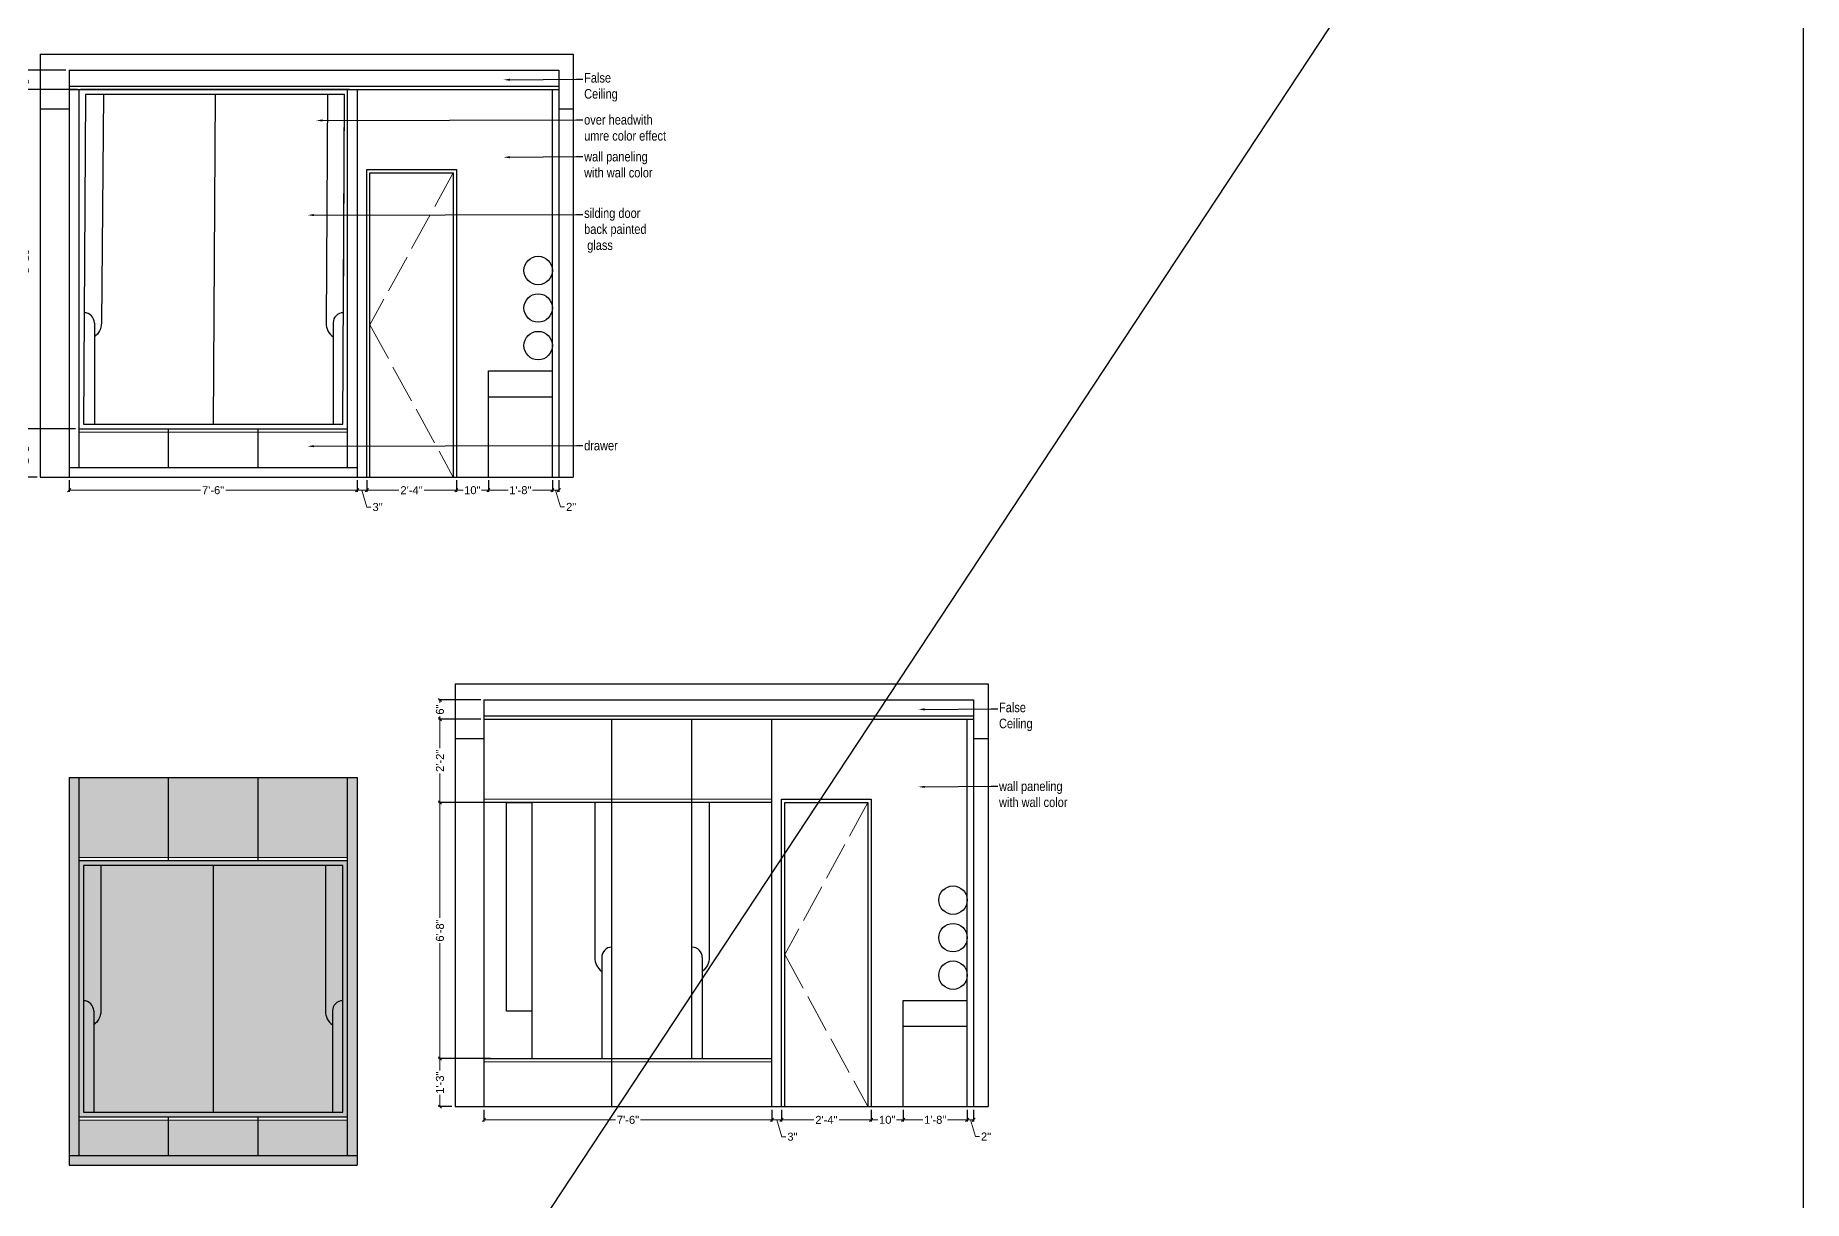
# Model space of a CAD drawing. Header units: millimetres. Extents: x 56222 to 3066687, y -650199 to -121287.
# Drawn here: x 129181 to 129733, y -182913 to -182549 of the extents above; entities that cross this region are included whole.
import ezdxf
from ezdxf import colors
from ezdxf.entities.mleader import LeaderData, LeaderLine
from ezdxf.math import Vec2, Vec3

# ---------------------------------------------------------------- set-up
doc = ezdxf.new("R2010")
doc.units = ezdxf.units.MM
doc.header["$MEASUREMENT"] = 0
doc.header["$PDMODE"] = 35
doc.linetypes.add('ACAD_ISO02W100', pattern=[15, 12, -3])
doc.layers.get('Defpoints').update_dxf_attribs({"color": 220})
doc.layers.add('AR HATCH-7', color=7, linetype='Continuous')
for name, color, linetype, lineweight in [('dim05', 1, 'Continuous', 13), ('FURNITURE', 32, 'Continuous', 9), ('SECTION ( SLAB PLine )', 104, 'Continuous', 30), ('Text', 7, 'Continuous', 15), ('TILE', 14, 'Continuous', 9), ('wall', 7, 'Continuous', 30), ('XX~SLAB ( BEAM )~ ( DIM )', 7, 'Continuous', 9)]:
    doc.layers.add(name, color=color, linetype=linetype, lineweight=lineweight)
doc.styles.add('Arial', font='arial.ttf')
doc.styles.get("Standard").update_dxf_attribs({"font": 'arial.ttf', "height": 6})
doc.styles.add('style4', font='ARIALN.TTF')
doc.dimstyles.new('ISO-25', dxfattribs={"dimtxt": 2.5, "dimasz": 1, "dimexe": 0.5, "dimexo": 1, "dimtad": 0, "dimdec": 1, "dimlunit": 4, "dimtxsty": 'Standard', "dimblk": 'OBLIQUE', "dimcen": 2.5, "dimclrd": 1, "dimclre": 1, "dimclrt": 5, "dimadec": 0, "dimazin": 0, "dimtfac": 1, "dimtdec": 1, "dimtmove": 0, "dimatfit": 3, "dimfxl": 1, "dimlwd": -1, "dimarcsym": 0})

# ---------------------------------------------------------------- blocks, each defined once
blk = doc.blocks.new('_Oblique')
at = {"layer": 'wall', "color": 0, "lineweight": -2}
blk.add_line((-0.5, -0.5), (0.5, 0.5), dxfattribs=at)
blk = doc.blocks.new('*D238')
at = {"layer": 'Defpoints', "color": 0, "lineweight": 30, "transparency": 16777216}
for p in [(129191.34, -182560.18), (129177.59, -182566.18), (129191.34, -182566.18)]:
    blk.add_point(p, dxfattribs=at)
at = {"layer": 'dim05', "color": 1, "linetype": 'Continuous', "lineweight": -2, "transparency": 16777216}
for p, q in [((129190.34, -182560.18), (129177.09, -182560.18)), ((129190.34, -182566.18), (129177.09, -182566.18))]:
    blk.add_line(p, q, dxfattribs=at)
at = {"layer": 'dim05', "color": 1, "linetype": 'Continuous', "transparency": 16777216}
for p, q in [((129177.59, -182560.18), (129177.59, -182561.11)), ((129177.59, -182566.18), (129177.59, -182565.25))]:
    blk.add_line(p, q, dxfattribs=at)
at = {"layer": 'dim05', "color": 1, "transparency": 16777216}
for p, rotation in [((129177.59, -182560.18), 90), ((129177.59, -182566.18), 270)]:
    blk.add_blockref('_Oblique', p, dxfattribs=dict(at, rotation=rotation))
at = {"layer": 'dim05', "color": 5, "lineweight": 25, "transparency": 16777216, "insert": (129177.59, -182563.18), "char_height": 2.5, "attachment_point": 5, "rotation": 90, "style": 'Arial'}
blk.add_mtext('6"', dxfattribs=at)
blk = doc.blocks.new('*D239')
at = {"layer": 'Defpoints', "color": 0, "lineweight": 30, "transparency": 16777216}
for p in [(129177.59, -182566.18), (129191.34, -182566.18), (129194.94, -182566.18)]:
    blk.add_point(p, dxfattribs=at)
at = {"layer": 'dim05', "color": 1, "linetype": 'Continuous', "transparency": 16777216}
for p, q in [((129174.87, -182565.37), (129174.87, -182564.12)), ((129177.59, -182566.18), (129174.87, -182565.37)), ((129177.59, -182566.18), (129177.59, -182565.18)), ((129177.59, -182566.18), (129177.59, -182567.18))]:
    blk.add_line(p, q, dxfattribs=at)
at = {"layer": 'dim05', "color": 1, "linetype": 'Continuous', "lineweight": -2, "transparency": 16777216}
for p in [(129190.34, -182566.18), (129193.94, -182566.18)]:
    blk.add_line(p, (129177.09, -182566.18), dxfattribs=at)
at = {"layer": 'dim05', "color": 1, "transparency": 16777216}
for rotation in [90, 270]:
    blk.add_blockref('_Oblique', (129177.59, -182566.18), dxfattribs=dict(at, rotation=rotation))
at = {"layer": 'dim05', "color": 5, "lineweight": 25, "transparency": 16777216, "insert": (129174.87, -182562.05), "char_height": 2.5, "attachment_point": 5, "rotation": 90, "style": 'Arial'}
blk.add_mtext('0"', dxfattribs=at)
blk = doc.blocks.new('*D240')
at = {"layer": 'Defpoints', "color": 0, "lineweight": 30, "transparency": 16777216}
for p in [(129194.94, -182566.18), (129177.59, -182672.18), (129194.34, -182672.18)]:
    blk.add_point(p, dxfattribs=at)
at = {"layer": 'dim05', "color": 1, "linetype": 'Continuous', "lineweight": -2, "transparency": 16777216}
for p, q in [((129193.94, -182566.18), (129177.09, -182566.18)), ((129193.34, -182672.18), (129177.09, -182672.18))]:
    blk.add_line(p, q, dxfattribs=at)
at = {"layer": 'dim05', "color": 1, "linetype": 'Continuous', "transparency": 16777216}
for p, q in [((129177.59, -182566.18), (129177.59, -182614.26)), ((129177.59, -182672.18), (129177.59, -182624.1))]:
    blk.add_line(p, q, dxfattribs=at)
at = {"layer": 'dim05', "color": 1, "transparency": 16777216}
for p, rotation in [((129177.59, -182566.18), 90), ((129177.59, -182672.18), 270)]:
    blk.add_blockref('_Oblique', p, dxfattribs=dict(at, rotation=rotation))
at = {"layer": 'dim05', "color": 5, "lineweight": 25, "transparency": 16777216, "insert": (129177.59, -182619.18), "char_height": 2.5, "attachment_point": 5, "rotation": 90, "style": 'Arial'}
blk.add_mtext('8\'-10"', dxfattribs=at)
blk = doc.blocks.new('*D241')
at = {"layer": 'Defpoints', "color": 0, "lineweight": 30, "transparency": 16777216}
for p in [(129194.34, -182672.18), (129177.59, -182687.18), (129182.34, -182687.18)]:
    blk.add_point(p, dxfattribs=at)
at = {"layer": 'dim05', "color": 1, "linetype": 'Continuous', "lineweight": -2, "transparency": 16777216}
for p, q in [((129193.34, -182672.18), (129177.09, -182672.18)), ((129181.34, -182687.18), (129177.09, -182687.18))]:
    blk.add_line(p, q, dxfattribs=at)
at = {"layer": 'dim05', "color": 1, "linetype": 'Continuous', "transparency": 16777216}
for p, q in [((129177.59, -182672.18), (129177.59, -182675.85)), ((129177.59, -182687.18), (129177.59, -182683.51))]:
    blk.add_line(p, q, dxfattribs=at)
at = {"layer": 'dim05', "color": 1, "transparency": 16777216}
for p, rotation in [((129177.59, -182672.18), 90), ((129177.59, -182687.18), 270)]:
    blk.add_blockref('_Oblique', p, dxfattribs=dict(at, rotation=rotation))
at = {"layer": 'dim05', "color": 5, "lineweight": 25, "transparency": 16777216, "insert": (129177.59, -182679.68), "char_height": 2.5, "attachment_point": 5, "rotation": 90, "style": 'Arial'}
blk.add_mtext('1\'-3"', dxfattribs=at)
blk = doc.blocks.new('*D242')
at = {"layer": 'Defpoints', "color": 0, "lineweight": 30, "transparency": 16777216}
for p in [(129191.34, -182687.18), (129281.34, -182687.18), (129281.34, -182691.31)]:
    blk.add_point(p, dxfattribs=at)
at = {"layer": 'dim05', "color": 1, "linetype": 'Continuous', "lineweight": -2, "transparency": 16777216}
for p, q in [((129191.34, -182688.18), (129191.34, -182691.81)), ((129281.34, -182688.18), (129281.34, -182691.81))]:
    blk.add_line(p, q, dxfattribs=at)
at = {"layer": 'dim05', "color": 1, "linetype": 'Continuous', "transparency": 16777216}
for p, q in [((129191.34, -182691.31), (129232.4, -182691.31)), ((129281.34, -182691.31), (129240.27, -182691.31))]:
    blk.add_line(p, q, dxfattribs=at)
at = {"layer": 'dim05', "color": 1, "transparency": 16777216, "rotation": 180}
blk.add_blockref('_Oblique', (129191.34, -182691.31), dxfattribs=at)
at = {"layer": 'dim05', "color": 1, "transparency": 16777216}
blk.add_blockref('_Oblique', (129281.34, -182691.31), dxfattribs=at)
at = {"layer": 'dim05', "color": 5, "lineweight": 25, "transparency": 16777216, "insert": (129236.34, -182691.31), "char_height": 2.5, "attachment_point": 5, "style": 'Arial'}
blk.add_mtext('7\'-6"', dxfattribs=at)
blk = doc.blocks.new('*D243')
at = {"layer": 'Defpoints', "color": 0, "lineweight": 30, "transparency": 16777216}
for p in [(129281.34, -182687.18), (129284.34, -182687.18), (129284.34, -182691.31)]:
    blk.add_point(p, dxfattribs=at)
at = {"layer": 'dim05', "color": 1, "linetype": 'Continuous', "lineweight": -2, "transparency": 16777216}
for p, q in [((129281.34, -182688.18), (129281.34, -182691.81)), ((129284.34, -182688.18), (129284.34, -182691.81))]:
    blk.add_line(p, q, dxfattribs=at)
at = {"layer": 'dim05', "color": 1, "linetype": 'Continuous', "transparency": 16777216}
for p, q in [((129281.34, -182691.31), (129284.34, -182691.31)), ((129282.84, -182691.31), (129284.42, -182696.58)), ((129284.42, -182696.58), (129285.67, -182696.58))]:
    blk.add_line(p, q, dxfattribs=at)
at = {"layer": 'dim05', "color": 1, "transparency": 16777216, "rotation": 180}
blk.add_blockref('_Oblique', (129281.34, -182691.31), dxfattribs=at)
at = {"layer": 'dim05', "color": 1, "transparency": 16777216}
blk.add_blockref('_Oblique', (129284.34, -182691.31), dxfattribs=at)
at = {"layer": 'dim05', "color": 5, "lineweight": 25, "transparency": 16777216, "insert": (129287.73, -182696.58), "char_height": 2.5, "attachment_point": 5, "style": 'Arial'}
blk.add_mtext('3"', dxfattribs=at)
blk = doc.blocks.new('*D244')
at = {"layer": 'Defpoints', "color": 0, "lineweight": 30, "transparency": 16777216}
for p in [(129284.34, -182687.18), (129312.34, -182687.18), (129312.34, -182691.31)]:
    blk.add_point(p, dxfattribs=at)
at = {"layer": 'dim05', "color": 1, "linetype": 'Continuous', "lineweight": -2, "transparency": 16777216}
for p, q in [((129284.34, -182688.18), (129284.34, -182691.81)), ((129312.34, -182688.18), (129312.34, -182691.81))]:
    blk.add_line(p, q, dxfattribs=at)
at = {"layer": 'dim05', "color": 1, "linetype": 'Continuous', "transparency": 16777216}
for p, q in [((129284.34, -182691.31), (129294.37, -182691.31)), ((129312.34, -182691.31), (129302.31, -182691.31))]:
    blk.add_line(p, q, dxfattribs=at)
at = {"layer": 'dim05', "color": 1, "transparency": 16777216, "rotation": 180}
blk.add_blockref('_Oblique', (129284.34, -182691.31), dxfattribs=at)
at = {"layer": 'dim05', "color": 1, "transparency": 16777216}
blk.add_blockref('_Oblique', (129312.34, -182691.31), dxfattribs=at)
at = {"layer": 'dim05', "color": 5, "lineweight": 25, "transparency": 16777216, "insert": (129298.34, -182691.31), "char_height": 2.5, "attachment_point": 5, "style": 'Arial'}
blk.add_mtext('2\'-4"', dxfattribs=at)
blk = doc.blocks.new('*D245')
at = {"layer": 'Defpoints', "color": 0, "lineweight": 30, "transparency": 16777216}
for p in [(129312.34, -182687.18), (129322.34, -182687.18), (129322.34, -182691.31)]:
    blk.add_point(p, dxfattribs=at)
at = {"layer": 'dim05', "color": 1, "linetype": 'Continuous', "lineweight": -2, "transparency": 16777216}
for p, q in [((129312.34, -182688.18), (129312.34, -182691.81)), ((129322.34, -182688.18), (129322.34, -182691.81))]:
    blk.add_line(p, q, dxfattribs=at)
at = {"layer": 'dim05', "color": 1, "linetype": 'Continuous', "transparency": 16777216}
for p, q in [((129312.34, -182691.31), (129314.42, -182691.31)), ((129322.34, -182691.31), (129320.25, -182691.31))]:
    blk.add_line(p, q, dxfattribs=at)
at = {"layer": 'dim05', "color": 1, "transparency": 16777216, "rotation": 180}
blk.add_blockref('_Oblique', (129312.34, -182691.31), dxfattribs=at)
at = {"layer": 'dim05', "color": 1, "transparency": 16777216}
blk.add_blockref('_Oblique', (129322.34, -182691.31), dxfattribs=at)
at = {"layer": 'dim05', "color": 5, "lineweight": 25, "transparency": 16777216, "insert": (129317.34, -182691.31), "char_height": 2.5, "attachment_point": 5, "style": 'Arial'}
blk.add_mtext('10"', dxfattribs=at)
blk = doc.blocks.new('*D246')
at = {"layer": 'Defpoints', "color": 0, "lineweight": 30, "transparency": 16777216}
for p in [(129322.34, -182687.18), (129342.34, -182687.18), (129342.34, -182691.31)]:
    blk.add_point(p, dxfattribs=at)
at = {"layer": 'dim05', "color": 1, "linetype": 'Continuous', "lineweight": -2, "transparency": 16777216}
for p, q in [((129322.34, -182688.18), (129322.34, -182691.81)), ((129342.34, -182688.18), (129342.34, -182691.81))]:
    blk.add_line(p, q, dxfattribs=at)
at = {"layer": 'dim05', "color": 1, "linetype": 'Continuous', "transparency": 16777216}
for p, q in [((129322.34, -182691.31), (129328.51, -182691.31)), ((129342.34, -182691.31), (129336.17, -182691.31))]:
    blk.add_line(p, q, dxfattribs=at)
at = {"layer": 'dim05', "color": 1, "transparency": 16777216, "rotation": 180}
blk.add_blockref('_Oblique', (129322.34, -182691.31), dxfattribs=at)
at = {"layer": 'dim05', "color": 1, "transparency": 16777216}
blk.add_blockref('_Oblique', (129342.34, -182691.31), dxfattribs=at)
at = {"layer": 'dim05', "color": 5, "lineweight": 25, "transparency": 16777216, "insert": (129332.34, -182691.31), "char_height": 2.5, "attachment_point": 5, "style": 'Arial'}
blk.add_mtext('1\'-8"', dxfattribs=at)
blk = doc.blocks.new('*D247')
at = {"layer": 'Defpoints', "color": 0, "lineweight": 30, "transparency": 16777216}
for p in [(129342.34, -182687.18), (129344.34, -182687.18), (129344.34, -182691.31)]:
    blk.add_point(p, dxfattribs=at)
at = {"layer": 'dim05', "color": 1, "linetype": 'Continuous', "lineweight": -2, "transparency": 16777216}
for p, q in [((129342.34, -182688.18), (129342.34, -182691.81)), ((129344.34, -182688.18), (129344.34, -182691.81))]:
    blk.add_line(p, q, dxfattribs=at)
at = {"layer": 'dim05', "color": 1, "linetype": 'Continuous', "transparency": 16777216}
for p, q in [((129342.34, -182691.31), (129344.34, -182691.31)), ((129343.34, -182691.31), (129344.9, -182696.51)), ((129344.9, -182696.51), (129346.15, -182696.51))]:
    blk.add_line(p, q, dxfattribs=at)
at = {"layer": 'dim05', "color": 1, "transparency": 16777216, "rotation": 180}
blk.add_blockref('_Oblique', (129342.34, -182691.31), dxfattribs=at)
at = {"layer": 'dim05', "color": 1, "transparency": 16777216}
blk.add_blockref('_Oblique', (129344.34, -182691.31), dxfattribs=at)
at = {"layer": 'dim05', "color": 5, "lineweight": 25, "transparency": 16777216, "insert": (129348.23, -182696.51), "char_height": 2.5, "attachment_point": 5, "style": 'Arial'}
blk.add_mtext('2"', dxfattribs=at)
blk = doc.blocks.new('*D266')
at = {"layer": 'Defpoints', "color": 0, "lineweight": 30, "transparency": 16777216}
for p in [(129320.97, -182756.8), (129307.22, -182762.8), (129320.97, -182762.8)]:
    blk.add_point(p, dxfattribs=at)
at = {"layer": 'dim05', "color": 1, "linetype": 'Continuous', "lineweight": -2, "transparency": 16777216}
for p, q in [((129319.97, -182756.8), (129306.72, -182756.8)), ((129319.97, -182762.8), (129306.72, -182762.8))]:
    blk.add_line(p, q, dxfattribs=at)
at = {"layer": 'dim05', "color": 1, "linetype": 'Continuous', "transparency": 16777216}
for p, q in [((129307.22, -182756.8), (129307.22, -182757.73)), ((129307.22, -182762.8), (129307.22, -182761.87))]:
    blk.add_line(p, q, dxfattribs=at)
at = {"layer": 'dim05', "color": 1, "transparency": 16777216}
for p, rotation in [((129307.22, -182756.8), 90), ((129307.22, -182762.8), 270)]:
    blk.add_blockref('_Oblique', p, dxfattribs=dict(at, rotation=rotation))
at = {"layer": 'dim05', "color": 5, "lineweight": 25, "transparency": 16777216, "insert": (129307.22, -182759.8), "char_height": 2.5, "attachment_point": 5, "rotation": 90, "style": 'Arial'}
blk.add_mtext('6"', dxfattribs=at)
blk = doc.blocks.new('*D267')
at = {"layer": 'Defpoints', "color": 0, "lineweight": 30, "transparency": 16777216}
for p in [(129320.97, -182762.8), (129307.22, -182788.8), (129323.97, -182788.8)]:
    blk.add_point(p, dxfattribs=at)
at = {"layer": 'dim05', "color": 1, "linetype": 'Continuous', "lineweight": -2, "transparency": 16777216}
for p, q in [((129319.97, -182762.8), (129306.72, -182762.8)), ((129322.97, -182788.8), (129306.72, -182788.8))]:
    blk.add_line(p, q, dxfattribs=at)
at = {"layer": 'dim05', "color": 1, "linetype": 'Continuous', "transparency": 16777216}
for p, q in [((129307.22, -182762.8), (129307.22, -182771.83)), ((129307.22, -182788.8), (129307.22, -182779.77))]:
    blk.add_line(p, q, dxfattribs=at)
at = {"layer": 'dim05', "color": 1, "transparency": 16777216}
for p, rotation in [((129307.22, -182762.8), 90), ((129307.22, -182788.8), 270)]:
    blk.add_blockref('_Oblique', p, dxfattribs=dict(at, rotation=rotation))
at = {"layer": 'dim05', "color": 5, "lineweight": 25, "transparency": 16777216, "insert": (129307.22, -182775.8), "char_height": 2.5, "attachment_point": 5, "rotation": 90, "style": 'Arial'}
blk.add_mtext('2\'-2"', dxfattribs=at)
blk = doc.blocks.new('*D268')
at = {"layer": 'Defpoints', "color": 0, "lineweight": 30, "transparency": 16777216}
for p in [(129323.97, -182788.8), (129307.22, -182868.8), (129323.97, -182868.8)]:
    blk.add_point(p, dxfattribs=at)
at = {"layer": 'dim05', "color": 1, "linetype": 'Continuous', "lineweight": -2, "transparency": 16777216}
for p, q in [((129322.97, -182788.8), (129306.72, -182788.8)), ((129322.97, -182868.8), (129306.72, -182868.8))]:
    blk.add_line(p, q, dxfattribs=at)
at = {"layer": 'dim05', "color": 1, "linetype": 'Continuous', "transparency": 16777216}
for p, q in [((129307.22, -182788.8), (129307.22, -182824.85)), ((129307.22, -182868.8), (129307.22, -182832.76))]:
    blk.add_line(p, q, dxfattribs=at)
at = {"layer": 'dim05', "color": 1, "transparency": 16777216}
for p, rotation in [((129307.22, -182788.8), 90), ((129307.22, -182868.8), 270)]:
    blk.add_blockref('_Oblique', p, dxfattribs=dict(at, rotation=rotation))
at = {"layer": 'dim05', "color": 5, "lineweight": 25, "transparency": 16777216, "insert": (129307.22, -182828.8), "char_height": 2.5, "attachment_point": 5, "rotation": 90, "style": 'Arial'}
blk.add_mtext('6\'-8"', dxfattribs=at)
blk = doc.blocks.new('*D269')
at = {"layer": 'Defpoints', "color": 0, "lineweight": 30, "transparency": 16777216}
for p in [(129323.97, -182868.8), (129307.22, -182883.8), (129311.97, -182883.8)]:
    blk.add_point(p, dxfattribs=at)
at = {"layer": 'dim05', "color": 1, "linetype": 'Continuous', "lineweight": -2, "transparency": 16777216}
for p, q in [((129322.97, -182868.8), (129306.72, -182868.8)), ((129310.97, -182883.8), (129306.72, -182883.8))]:
    blk.add_line(p, q, dxfattribs=at)
at = {"layer": 'dim05', "color": 1, "linetype": 'Continuous', "transparency": 16777216}
for p, q in [((129307.22, -182868.8), (129307.22, -182872.47)), ((129307.22, -182883.8), (129307.22, -182880.13))]:
    blk.add_line(p, q, dxfattribs=at)
at = {"layer": 'dim05', "color": 1, "transparency": 16777216}
for p, rotation in [((129307.22, -182868.8), 90), ((129307.22, -182883.8), 270)]:
    blk.add_blockref('_Oblique', p, dxfattribs=dict(at, rotation=rotation))
at = {"layer": 'dim05', "color": 5, "lineweight": 25, "transparency": 16777216, "insert": (129307.22, -182876.3), "char_height": 2.5, "attachment_point": 5, "rotation": 90, "style": 'Arial'}
blk.add_mtext('1\'-3"', dxfattribs=at)
blk = doc.blocks.new('*D270')
at = {"layer": 'Defpoints', "color": 0, "lineweight": 30, "transparency": 16777216}
for p in [(129320.97, -182883.8), (129410.97, -182883.8), (129410.97, -182887.93)]:
    blk.add_point(p, dxfattribs=at)
at = {"layer": 'dim05', "color": 1, "linetype": 'Continuous', "lineweight": -2, "transparency": 16777216}
for p, q in [((129320.97, -182884.8), (129320.97, -182888.43)), ((129410.97, -182884.8), (129410.97, -182888.43))]:
    blk.add_line(p, q, dxfattribs=at)
at = {"layer": 'dim05', "color": 1, "linetype": 'Continuous', "transparency": 16777216}
for p, q in [((129320.97, -182887.93), (129362.03, -182887.93)), ((129410.97, -182887.93), (129369.9, -182887.93))]:
    blk.add_line(p, q, dxfattribs=at)
at = {"layer": 'dim05', "color": 1, "transparency": 16777216, "rotation": 180}
blk.add_blockref('_Oblique', (129320.97, -182887.93), dxfattribs=at)
at = {"layer": 'dim05', "color": 1, "transparency": 16777216}
blk.add_blockref('_Oblique', (129410.97, -182887.93), dxfattribs=at)
at = {"layer": 'dim05', "color": 5, "lineweight": 25, "transparency": 16777216, "insert": (129365.97, -182887.93), "char_height": 2.5, "attachment_point": 5, "style": 'Arial'}
blk.add_mtext('7\'-6"', dxfattribs=at)
blk = doc.blocks.new('*D271')
at = {"layer": 'Defpoints', "color": 0, "lineweight": 30, "transparency": 16777216}
for p in [(129410.97, -182883.8), (129413.97, -182883.8), (129413.97, -182887.93)]:
    blk.add_point(p, dxfattribs=at)
at = {"layer": 'dim05', "color": 1, "linetype": 'Continuous', "lineweight": -2, "transparency": 16777216}
for p, q in [((129410.97, -182884.8), (129410.97, -182888.43)), ((129413.97, -182884.8), (129413.97, -182888.43))]:
    blk.add_line(p, q, dxfattribs=at)
at = {"layer": 'dim05', "color": 1, "linetype": 'Continuous', "transparency": 16777216}
for p, q in [((129410.97, -182887.93), (129413.97, -182887.93)), ((129412.47, -182887.93), (129414.05, -182893.2)), ((129414.05, -182893.2), (129415.3, -182893.2))]:
    blk.add_line(p, q, dxfattribs=at)
at = {"layer": 'dim05', "color": 1, "transparency": 16777216, "rotation": 180}
blk.add_blockref('_Oblique', (129410.97, -182887.93), dxfattribs=at)
at = {"layer": 'dim05', "color": 1, "transparency": 16777216}
blk.add_blockref('_Oblique', (129413.97, -182887.93), dxfattribs=at)
at = {"layer": 'dim05', "color": 5, "lineweight": 25, "transparency": 16777216, "insert": (129417.36, -182893.2), "char_height": 2.5, "attachment_point": 5, "style": 'Arial'}
blk.add_mtext('3"', dxfattribs=at)
blk = doc.blocks.new('*D272')
at = {"layer": 'Defpoints', "color": 0, "lineweight": 30, "transparency": 16777216}
for p in [(129413.97, -182883.8), (129441.97, -182883.8), (129441.97, -182887.93)]:
    blk.add_point(p, dxfattribs=at)
at = {"layer": 'dim05', "color": 1, "linetype": 'Continuous', "lineweight": -2, "transparency": 16777216}
for p, q in [((129413.97, -182884.8), (129413.97, -182888.43)), ((129441.97, -182884.8), (129441.97, -182888.43))]:
    blk.add_line(p, q, dxfattribs=at)
at = {"layer": 'dim05', "color": 1, "linetype": 'Continuous', "transparency": 16777216}
for p, q in [((129413.97, -182887.93), (129424, -182887.93)), ((129441.97, -182887.93), (129431.94, -182887.93))]:
    blk.add_line(p, q, dxfattribs=at)
at = {"layer": 'dim05', "color": 1, "transparency": 16777216, "rotation": 180}
blk.add_blockref('_Oblique', (129413.97, -182887.93), dxfattribs=at)
at = {"layer": 'dim05', "color": 1, "transparency": 16777216}
blk.add_blockref('_Oblique', (129441.97, -182887.93), dxfattribs=at)
at = {"layer": 'dim05', "color": 5, "lineweight": 25, "transparency": 16777216, "insert": (129427.97, -182887.93), "char_height": 2.5, "attachment_point": 5, "style": 'Arial'}
blk.add_mtext('2\'-4"', dxfattribs=at)
blk = doc.blocks.new('*D273')
at = {"layer": 'Defpoints', "color": 0, "lineweight": 30, "transparency": 16777216}
for p in [(129441.97, -182883.8), (129451.97, -182883.8), (129451.97, -182887.93)]:
    blk.add_point(p, dxfattribs=at)
at = {"layer": 'dim05', "color": 1, "linetype": 'Continuous', "lineweight": -2, "transparency": 16777216}
for p, q in [((129441.97, -182884.8), (129441.97, -182888.43)), ((129451.97, -182884.8), (129451.97, -182888.43))]:
    blk.add_line(p, q, dxfattribs=at)
at = {"layer": 'dim05', "color": 1, "linetype": 'Continuous', "transparency": 16777216}
for p, q in [((129441.97, -182887.93), (129444.05, -182887.93)), ((129451.97, -182887.93), (129449.88, -182887.93))]:
    blk.add_line(p, q, dxfattribs=at)
at = {"layer": 'dim05', "color": 1, "transparency": 16777216, "rotation": 180}
blk.add_blockref('_Oblique', (129441.97, -182887.93), dxfattribs=at)
at = {"layer": 'dim05', "color": 1, "transparency": 16777216}
blk.add_blockref('_Oblique', (129451.97, -182887.93), dxfattribs=at)
at = {"layer": 'dim05', "color": 5, "lineweight": 25, "transparency": 16777216, "insert": (129446.97, -182887.93), "char_height": 2.5, "attachment_point": 5, "style": 'Arial'}
blk.add_mtext('10"', dxfattribs=at)
blk = doc.blocks.new('*D274')
at = {"layer": 'Defpoints', "color": 0, "lineweight": 30, "transparency": 16777216}
for p in [(129451.97, -182883.8), (129471.97, -182883.8), (129471.97, -182887.93)]:
    blk.add_point(p, dxfattribs=at)
at = {"layer": 'dim05', "color": 1, "linetype": 'Continuous', "lineweight": -2, "transparency": 16777216}
for p, q in [((129451.97, -182884.8), (129451.97, -182888.43)), ((129471.97, -182884.8), (129471.97, -182888.43))]:
    blk.add_line(p, q, dxfattribs=at)
at = {"layer": 'dim05', "color": 1, "linetype": 'Continuous', "transparency": 16777216}
for p, q in [((129451.97, -182887.93), (129458.14, -182887.93)), ((129471.97, -182887.93), (129465.8, -182887.93))]:
    blk.add_line(p, q, dxfattribs=at)
at = {"layer": 'dim05', "color": 1, "transparency": 16777216, "rotation": 180}
blk.add_blockref('_Oblique', (129451.97, -182887.93), dxfattribs=at)
at = {"layer": 'dim05', "color": 1, "transparency": 16777216}
blk.add_blockref('_Oblique', (129471.97, -182887.93), dxfattribs=at)
at = {"layer": 'dim05', "color": 5, "lineweight": 25, "transparency": 16777216, "insert": (129461.97, -182887.93), "char_height": 2.5, "attachment_point": 5, "style": 'Arial'}
blk.add_mtext('1\'-8"', dxfattribs=at)
blk = doc.blocks.new('*D275')
at = {"layer": 'Defpoints', "color": 0, "lineweight": 30, "transparency": 16777216}
for p in [(129471.97, -182883.8), (129473.97, -182883.8), (129473.97, -182887.93)]:
    blk.add_point(p, dxfattribs=at)
at = {"layer": 'dim05', "color": 1, "linetype": 'Continuous', "lineweight": -2, "transparency": 16777216}
for p, q in [((129471.97, -182884.8), (129471.97, -182888.43)), ((129473.97, -182884.8), (129473.97, -182888.43))]:
    blk.add_line(p, q, dxfattribs=at)
at = {"layer": 'dim05', "color": 1, "linetype": 'Continuous', "transparency": 16777216}
for p, q in [((129471.97, -182887.93), (129473.97, -182887.93)), ((129472.97, -182887.93), (129474.53, -182893.13)), ((129474.53, -182893.13), (129475.78, -182893.13))]:
    blk.add_line(p, q, dxfattribs=at)
at = {"layer": 'dim05', "color": 1, "transparency": 16777216, "rotation": 180}
blk.add_blockref('_Oblique', (129471.97, -182887.93), dxfattribs=at)
at = {"layer": 'dim05', "color": 1, "transparency": 16777216}
blk.add_blockref('_Oblique', (129473.97, -182887.93), dxfattribs=at)
at = {"layer": 'dim05', "color": 5, "lineweight": 25, "transparency": 16777216, "insert": (129477.86, -182893.13), "char_height": 2.5, "attachment_point": 5, "style": 'Arial'}
blk.add_mtext('2"', dxfattribs=at)

msp = doc.modelspace()

# ---------------------------------------------------------------- hatches: boundary and pattern name
at = {"layer": 'AR HATCH-7', "lineweight": 30, "true_color": 0x9b9278, "transparency": 33554687}
h = msp.add_hatch(color=252, dxfattribs=at)
h.dxf.hatch_style = 1
h.paths.add_polyline_path([(129194.336, -182781.032), (129191.336, -182781.032), (129191.336, -182787.032), (129191.336, -182899.032), (129194.336, -182899.032)])
h.paths.add_polyline_path([(129281.336, -182781.032), (129278.336, -182781.032), (129278.336, -182899.032), (129281.336, -182899.032)])
h.paths.add_polyline_path([(129281.336, -182899.032), (129191.336, -182899.032), (129191.336, -182902.032), (129281.336, -182902.032)])
h.paths.add_polyline_path([(129222.336, -182888.032), (129194.336, -182888.032), (129194.336, -182899.032), (129222.336, -182899.032)])
h.paths.add_polyline_path([(129250.336, -182888.032), (129222.336, -182888.032), (129222.336, -182899.032), (129250.336, -182899.032)])
h.paths.add_polyline_path([(129278.336, -182888.032), (129250.336, -182888.032), (129250.336, -182899.032), (129278.336, -182899.032)])
at = {"layer": 'AR HATCH-7', "lineweight": 30, "true_color": 0xf6f4f3, "transparency": 33554687}
h = msp.add_hatch(color=7, dxfattribs=at)
h.dxf.hatch_style = 1
h.set_gradient(color1=(231, 226, 223), color2=(247, 171, 174), name='CURVED')
h.paths.add_polyline_path([(129222.336, -182781.032), (129194.336, -182781.032), (129194.336, -182806.032), (129222.336, -182806.032)])
h.paths.add_polyline_path([(129250.336, -182781.032), (129222.336, -182781.032), (129222.336, -182806.032), (129250.336, -182806.032)])
h.paths.add_polyline_path([(129278.336, -182781.032), (129250.336, -182781.032), (129250.336, -182806.032), (129278.336, -182806.032)])
at = {"layer": 'AR HATCH-7', "lineweight": 30, "true_color": 0x9b9278, "transparency": 33554687}
h = msp.add_hatch(color=252, dxfattribs=at)
h.dxf.hatch_style = 1
h.paths.add_polyline_path([(129278.336, -182807.032), (129194.336, -182807.032), (129194.336, -182887.032), (129278.336, -182887.032)])
h.paths.add_polyline_path([(129276.836, -182808.532), (129276.836, -182885.532), (129195.836, -182885.532), (129195.836, -182808.532)], flags=16)
h.paths.add_polyline_path([(129271.431, -182808.532), (129276.836, -182808.532), (129276.836, -182850.734, 0.4142136), (129273.636, -182853.934), (129273.636, -182858.29, -0.2386741), (129271.431, -182853.934)], flags=16)
at = {"layer": 'AR HATCH-7', "lineweight": 30, "true_color": 0xe7e2df, "transparency": 33554687}
h = msp.add_hatch(color=254, dxfattribs=at)
h.dxf.hatch_style = 1
h.paths.add_polyline_path([(129201.242, -182808.532), (129195.836, -182808.532), (129195.836, -182850.734, -0.4142136), (129199.037, -182853.934), (129199.037, -182858.29, 0.2386741), (129201.242, -182853.934)])
h.paths.add_polyline_path([(129276.836, -182808.532), (129271.431, -182808.532), (129271.431, -182853.934, 0.2386741), (129273.636, -182858.29), (129273.636, -182853.934, -0.4142136), (129276.836, -182850.734)])
at = {"layer": 'AR HATCH-7', "lineweight": 30, "true_color": 0xf6f4f3, "transparency": 33554687}
h = msp.add_hatch(color=7, dxfattribs=at)
h.dxf.hatch_style = 1
h.set_gradient(color1=(231, 226, 223), color2=(247, 171, 174), name='CURVED')
h.paths.add_polyline_path([(129236.336, -182808.532), (129201.242, -182808.532), (129201.242, -182853.934, -0.2386741), (129199.037, -182858.29), (129199.037, -182885.532), (129236.336, -182885.532)])
h = msp.add_hatch(color=7, dxfattribs=at)
h.dxf.hatch_style = 1
h.set_gradient(color1=(231, 226, 223), color2=(247, 171, 174), name='CURVED')
h.paths.add_polyline_path([(129271.431, -182808.532), (129236.336, -182808.532), (129236.336, -182885.532), (129273.636, -182885.532), (129273.636, -182858.29, -0.2386741), (129271.431, -182853.934)])
at = {"layer": 'AR HATCH-7', "lineweight": 30, "true_color": 0x9b9278, "transparency": 33554687}
h = msp.add_hatch(color=252, dxfattribs=at)
h.dxf.hatch_style = 1
h.paths.add_polyline_path([(129199.037, -182853.934, 0.4142136), (129195.836, -182850.734), (129195.836, -182885.532), (129199.037, -182885.532)])
h.paths.add_polyline_path([(129276.836, -182850.734, 0.4142136), (129273.636, -182853.934), (129273.636, -182885.532), (129276.836, -182885.532)])

# ---------------------------------------------------------------- linework, layer by layer
at = {"layer": 'FURNITURE', "lineweight": 30}
for p, q in [((129194.336, -182566.18), (129194.336, -182684.18)), ((129278.941, -182566.18), (129194.941, -182566.18)), ((129222.336, -182566.18), (129222.941, -182566.18)), ((129250.336, -182566.18), (129250.941, -182566.18)), ((129278.336, -182684.18), (129278.336, -182566.18)), ((129281.336, -182566.18), (129281.336, -182687.18)), ((129342.336, -182687.18), (129342.336, -182566.18)), ((129236.941, -182567.68), (129236.336, -182670.68)), ((129199.241, -182639.088), (129199.241, -182670.686)), ((129273.84, -182639.083), (129273.84, -182670.681)), ((129322.336, -182687.18), (129322.336, -182654.004)), ((129322.336, -182654.004), (129342.336, -182654.004)), ((129322.336, -182662.101), (129342.336, -182662.101)), ((129194.336, -182672.18), (129278.336, -182672.18)), ((129222.336, -182672.18), (129222.336, -182684.18)), ((129250.336, -182672.18), (129250.336, -182684.18)), ((129191.336, -182684.18), (129281.336, -182684.18)), ((129360.966, -182883.801), (129360.966, -182762.801)), ((129385.966, -182868.801), (129385.966, -182762.801)), ((129410.966, -182883.801), (129410.966, -182762.801)), ((129471.966, -182883.801), (129471.966, -182762.801)), ((129191.336, -182781.032), (129191.336, -182902.032)), ((129191.336, -182781.032), (129281.336, -182781.032)), ((129194.336, -182781.032), (129194.336, -182899.032)), ((129222.336, -182781.032), (129222.336, -182807.032)), ((129250.336, -182781.032), (129250.336, -182807.032)), ((129278.336, -182899.032), (129278.336, -182781.032)), ((129281.336, -182781.032), (129281.336, -182902.032)), ((129404.966, -182788.801), (129323.966, -182788.801)), ((129335.966, -182788.801), (129335.966, -182868.801)), ((129278.336, -182807.032), (129194.336, -182807.032)), ((129236.336, -182808.532), (129236.336, -182885.532)), ((129357.766, -182837.203), (129357.766, -182868.801)), ((129389.166, -182837.203), (129389.166, -182868.801)), ((129451.966, -182883.801), (129451.966, -182850.625)), ((129451.966, -182850.625), (129471.966, -182850.625)), ((129199.037, -182853.934), (129199.037, -182885.532)), ((129273.636, -182853.934), (129273.636, -182885.532)), ((129451.966, -182858.722), (129471.966, -182858.722)), ((129320.966, -182868.801), (129410.966, -182868.801)), ((129194.336, -182887.032), (129278.336, -182887.032)), ((129222.336, -182887.032), (129222.336, -182899.032)), ((129250.336, -182887.032), (129250.336, -182899.032)), ((129191.336, -182899.032), (129281.336, -182899.032)), ((129191.336, -182902.032), (129281.336, -182902.032))]:
    msp.add_line(p, q, dxfattribs=at)
at = {"layer": 'FURNITURE', "lineweight": 5}
for p, q in [((129194.941, -182565.18), (129278.941, -182565.18)), ((129194.336, -182673.18), (129278.336, -182673.18)), ((129194.336, -182806.032), (129278.336, -182806.032)), ((129320.966, -182869.801), (129410.966, -182869.801)), ((129194.336, -182888.032), (129278.336, -182888.032))]:
    msp.add_line(p, q, dxfattribs=at)
at = {"layer": 'FURNITURE', "lineweight": 30}
for points in [[(129277.441, -182567.68), (129196.441, -182567.68), (129195.836, -182670.68), (129276.836, -182670.68)], [(129276.836, -182808.532), (129195.836, -182808.532), (129195.836, -182885.532), (129276.836, -182885.532)]]:
    msp.add_lwpolyline(points, close=True, dxfattribs=at)
for points in [[(129202.05, -182567.68), (129201.446, -182639.081, -0.2386741), (129199.241, -182643.437)], [(129355.561, -182788.801), (129355.561, -182837.203, 0.2386741), (129357.766, -182841.558)], [(129391.371, -182788.801), (129391.371, -182837.203, -0.2386741), (129389.166, -182841.558)], [(129201.242, -182808.532), (129201.242, -182853.934, -0.2386741), (129199.037, -182858.29)]]:
    msp.add_lwpolyline(points, format="xyb", dxfattribs=at)
for points in [[(129277.041, -182635.882), (129277.441, -182567.68), (129272.036, -182567.68), (129271.636, -182639.083)], [(129410.966, -182788.801), (129320.966, -182788.801)], [(129278.336, -182807.032), (129194.336, -182807.032)], [(129276.836, -182853.934), (129276.836, -182808.532), (129271.431, -182808.532), (129271.431, -182853.934)]]:
    msp.add_lwpolyline(points, dxfattribs=at)
at = {"layer": 'FURNITURE', "linetype": 'ACAD_ISO02W100', "lineweight": 5}
for points in [[(129311.336, -182592.18), (129285.336, -182639.68), (129311.336, -182687.18)], [(129440.966, -182788.801), (129414.966, -182836.301), (129440.966, -182883.801)]]:
    msp.add_lwpolyline(points, dxfattribs=at)
at = {"layer": 'FURNITURE', "lineweight": 5}
msp.add_lwpolyline([(129410.966, -182787.801), (129320.966, -182787.801)], dxfattribs=at)
at = {"layer": 'FURNITURE', "lineweight": 30}
for centre in [(129337.9, -182622.692), (129337.9, -182634.415), (129337.9, -182646.137), (129467.529, -182819.313), (129467.529, -182831.036), (129467.529, -182842.758)]:
    msp.add_circle(centre, 4.437, dxfattribs=at)
for centre, radius, start, end in [((129196.041, -182639.088), 3.2, 0, 90), ((129277.041, -182639.083), 3.2, 90, 180), ((129277.041, -182639.083), 5.405, 180, 233.69551), ((129360.966, -182837.203), 3.2, 90, 180), ((129385.966, -182837.203), 3.2, 0, 90), ((129195.836, -182853.934), 3.2, 0, 90), ((129276.836, -182853.934), 3.2, 90, 180), ((129276.836, -182853.934), 5.405, 180, 233.69551)]:
    msp.add_arc(centre, radius, start, end, dxfattribs=at)
at = {"layer": 'SECTION ( SLAB PLine )', "color": 1}
for p, q in [((129182.336, -182555.18), (129182.336, -182572.18)), ((129182.336, -182555.18), (129348.836, -182555.18)), ((129348.836, -182555.18), (129348.836, -182572.18)), ((129191.336, -182560.18), (129191.336, -182572.18)), ((129191.336, -182560.18), (129344.336, -182560.18)), ((129344.336, -182560.18), (129344.336, -182572.18)), ((129182.336, -182572.18), (129191.336, -182572.18)), ((129344.336, -182572.18), (129348.836, -182572.18)), ((129311.966, -182751.801), (129311.966, -182768.801)), ((129311.966, -182751.801), (129478.466, -182751.801)), ((129478.466, -182751.801), (129478.466, -182768.801)), ((129320.966, -182756.801), (129320.966, -182768.801)), ((129320.966, -182756.801), (129473.966, -182756.801)), ((129473.966, -182756.801), (129473.966, -182768.801)), ((129311.966, -182768.801), (129320.966, -182768.801)), ((129473.966, -182768.801), (129478.466, -182768.801))]:
    msp.add_line(p, q, dxfattribs=at)
at = {"layer": 'SECTION ( SLAB PLine )', "color": 6}
for p, q in [((129191.336, -182565.18), (129344.336, -182565.18)), ((129191.336, -182566.18), (129344.336, -182566.18)), ((129320.966, -182761.801), (129473.966, -182761.801)), ((129320.966, -182762.801), (129473.966, -182762.801))]:
    msp.add_line(p, q, dxfattribs=at)
at = {"layer": 'TILE', "color": 242, "lineweight": 30, "true_color": 0xcd2027}
msp.add_line((128333.367, -184444.332), (129733.325, -182322.254), dxfattribs=at)
for points in [[(129733.325, -182322.254), (128333.367, -182322.254), (128333.367, -184444.332), (129733.325, -184444.332)], [(129327.966, -182788.801), (129335.966, -182788.801), (129335.966, -182854.001), (129327.966, -182854.001)]]:
    msp.add_lwpolyline(points, close=True, dxfattribs=at)
at = {"layer": 'XX~SLAB ( BEAM )~ ( DIM )', "lineweight": 30}
for p, q in [((129182.336, -182572.18), (129182.336, -182687.18)), ((129191.336, -182572.18), (129191.336, -182687.18)), ((129344.336, -182572.18), (129344.336, -182687.18)), ((129348.836, -182572.18), (129348.836, -182687.18)), ((129182.336, -182687.18), (129348.836, -182687.18)), ((129311.966, -182768.801), (129311.966, -182883.801)), ((129320.966, -182768.801), (129320.966, -182883.801)), ((129473.966, -182768.801), (129473.966, -182883.801)), ((129478.466, -182768.801), (129478.466, -182883.801)), ((129311.966, -182883.801), (129478.466, -182883.801))]:
    msp.add_line(p, q, dxfattribs=at)
for points in [[(129284.336, -182687.18), (129284.336, -182591.18), (129312.336, -182591.18), (129312.336, -182687.18)], [(129285.336, -182687.18), (129285.336, -182592.18), (129311.336, -182592.18), (129311.336, -182687.18)], [(129413.966, -182883.801), (129413.966, -182787.801), (129441.966, -182787.801), (129441.966, -182883.801)], [(129414.966, -182883.801), (129414.966, -182788.801), (129440.966, -182788.801), (129440.966, -182883.801)]]:
    msp.add_lwpolyline(points, dxfattribs=at)

# ---------------------------------------------------------------- dimensions: what is measured, and where the dimension line sits
at = {"layer": 'dim05', "color": 27, "lineweight": 25, "true_color": 0x7d5120}
for base, p1, p2, picture, middle in [((129177.588038063, -182566.179526219), (129191.336472175, -182566.179526219), (129194.94087453, -182566.179526219), '*D239', (129174.874105593, -182563.490346478)), ((129177.588, -182566.18), (129191.336, -182560.18), (129191.336, -182566.18), '*D238', (129177.588, -182563.18)), ((129177.588, -182672.18), (129194.941, -182566.18), (129194.336, -182672.18), '*D240', (129177.588, -182619.18)), ((129177.588, -182687.18), (129194.336, -182672.18), (129182.336, -182687.18), '*D241', (129177.588, -182679.68)), ((129307.218, -182762.801), (129320.966, -182756.801), (129320.966, -182762.801), '*D266', (129307.218, -182759.801)), ((129307.218, -182788.801), (129320.966, -182762.801), (129323.966, -182788.801), '*D267', (129307.218, -182775.801)), ((129307.218, -182868.801), (129323.966, -182788.801), (129323.966, -182868.801), '*D268', (129307.218, -182828.801)), ((129307.218, -182883.801), (129323.966, -182868.801), (129311.966, -182883.801), '*D269', (129307.218, -182876.301))]:
    dim = msp.add_linear_dim(base=base, p1=p1, p2=p2, angle=90, dimstyle='ISO-25', override={"dimtxsty": 'Arial', "dimtmove": 1}, dxfattribs=at)
    dim.commit()
    dim.dimension.update_dxf_attribs({"geometry": picture, "text_midpoint": middle})
for base, p1, p2, picture, middle in [((129281.336, -182691.31), (129191.336, -182687.18), (129281.336, -182687.18), '*D242', (129236.336, -182691.31)), ((129284.336, -182691.31), (129281.336, -182687.18), (129284.336, -182687.18), '*D243', (129286.292, -182696.579)), ((129312.336, -182691.31), (129284.336, -182687.18), (129312.336, -182687.18), '*D244', (129298.336, -182691.31)), ((129322.336, -182691.31), (129312.336, -182687.18), (129322.336, -182687.18), '*D245', (129317.336, -182691.31)), ((129342.336, -182691.31), (129322.336, -182687.18), (129342.336, -182687.18), '*D246', (129332.336, -182691.31)), ((129344.336, -182691.31), (129342.336, -182687.18), (129344.336, -182687.18), '*D247', (129346.772, -182696.512)), ((129410.966, -182887.931), (129320.966, -182883.801), (129410.966, -182883.801), '*D270', (129365.966, -182887.931)), ((129413.966, -182887.931), (129410.966, -182883.801), (129413.966, -182883.801), '*D271', (129415.922, -182893.2)), ((129441.966, -182887.931), (129413.966, -182883.801), (129441.966, -182883.801), '*D272', (129427.966, -182887.931)), ((129451.966, -182887.931), (129441.966, -182883.801), (129451.966, -182883.801), '*D273', (129446.966, -182887.931)), ((129471.966, -182887.931), (129451.966, -182883.801), (129471.966, -182883.801), '*D274', (129461.966, -182887.931)), ((129473.966, -182887.931), (129471.966, -182883.801), (129473.966, -182883.801), '*D275', (129476.402, -182893.134))]:
    dim = msp.add_linear_dim(base=base, p1=p1, p2=p2, dimstyle='ISO-25', override={"dimtxsty": 'Arial', "dimtmove": 1}, dxfattribs=at)
    dim.commit()
    dim.dimension.update_dxf_attribs({"geometry": picture, "text_midpoint": middle})

# ---------------------------------------------------------------- leaders
at = {"layer": 'Text', "color": 1, "lineweight": 0, "ltscale": 20}
ml = msp.add_multileader_mtext('Standard', dxfattribs=at)
ml.set_content('False \\PCeiling', color=1, style='style4')
ml.set_leader_properties()
ml.build(insert=Vec2(0, 0))
ml.multileader.update_dxf_attribs({"dogleg_length": 2.025, "arrow_head_size": 2})
ctx = ml.context
ctx.base_point, ctx.char_height, ctx.arrow_head_size, ctx.landing_gap_size, ctx.plane_origin = Vec3(129351.874, -182562.953), 3, 2, 0.4, Vec3(129284.839, -182562.953)
notes = []
notes.append((ctx, [(0, (1, 1, 0), (129349.85, -182562.953), (1, 0), 2.025, [(0, [(129327.064, -182563.142)], 0, [])])]))
ctx.mtext.insert = Vec3(129352.274, -182561.012)
ml = msp.add_multileader_mtext('Standard', dxfattribs=at)
ml.set_content('over headwith \\Pumre color effect ', color=1, style='style4')
ml.set_leader_properties()
ml.build(insert=Vec2(0, 0))
ml.multileader.update_dxf_attribs({"dogleg_length": 2.025, "arrow_head_size": 2})
ctx = ml.context
ctx.base_point, ctx.char_height, ctx.arrow_head_size, ctx.landing_gap_size, ctx.plane_origin = Vec3(129351.874, -182575.651), 3, 2, 0.4, Vec3(129284.839, -182575.651)
notes.append((ctx, [(0, (1, 1, 0), (129349.85, -182575.651), (1, 0), 2.025, [(0, [(129268.537, -182575.84)], 0, [])])]))
ctx.mtext.insert = Vec3(129352.274, -182574.126)
ml = msp.add_multileader_mtext('Standard', dxfattribs=at)
ml.set_content('wall paneling\\Pwith wall color', color=1, style='style4')
ml.set_leader_properties()
ml.build(insert=Vec2(0, 0))
ml.multileader.update_dxf_attribs({"dogleg_length": 2.025, "arrow_head_size": 2})
ctx = ml.context
ctx.base_point, ctx.char_height, ctx.arrow_head_size, ctx.landing_gap_size, ctx.plane_origin = Vec3(129351.874, -182587.144), 3, 2, 0.4, Vec3(129284.839, -182587.144)
notes.append((ctx, [(0, (1, 1, 0), (129349.85, -182587.144), (1, 0), 2.025, [(0, [(129327.064, -182587.334)], 0, [])])]))
ctx.mtext.insert = Vec3(129352.274, -182585.62)
ml = msp.add_multileader_mtext('Standard', dxfattribs=at)
ml.set_content('silding door\\Pback painted\\P glass', color=1, style='style4')
ml.set_leader_properties()
ml.build(insert=Vec2(0, 0))
ml.multileader.update_dxf_attribs({"dogleg_length": 2.025, "arrow_head_size": 2})
ctx = ml.context
ctx.base_point, ctx.char_height, ctx.arrow_head_size, ctx.landing_gap_size, ctx.plane_origin = Vec3(129351.874, -182605.206), 3, 2, 0.4, Vec3(129284.839, -182605.206)
notes.append((ctx, [(0, (1, 1, 0), (129349.85, -182605.206), (1, 0), 2.025, [(0, [(129265.841, -182605.395)], 0, [])])]))
ctx.mtext.insert = Vec3(129352.274, -182603.265)
ml = msp.add_multileader_mtext('Standard', dxfattribs=at)
ml.set_content('drawer', color=1, style='style4')
ml.set_leader_properties()
ml.build(insert=Vec2(0, 0))
ml.multileader.update_dxf_attribs({"dogleg_length": 2.025, "arrow_head_size": 2})
ctx = ml.context
ctx.base_point, ctx.char_height, ctx.arrow_head_size, ctx.landing_gap_size, ctx.plane_origin = Vec3(129351.874, -182677.386), 3, 2, 0.4, Vec3(129284.839, -182677.386)
notes.append((ctx, [(0, (1, 1, 0), (129349.85, -182677.386), (1, 0), 2.025, [(0, [(129265.841, -182677.576)], 0, [])])]))
ctx.mtext.insert = Vec3(129352.274, -182675.862)
ml = msp.add_multileader_mtext('Standard', dxfattribs=at)
ml.set_content('False \\PCeiling', color=1, style='style4')
ml.set_leader_properties()
ml.build(insert=Vec2(0, 0))
ml.multileader.update_dxf_attribs({"dogleg_length": 2.025, "arrow_head_size": 2})
ctx = ml.context
ctx.base_point, ctx.char_height, ctx.arrow_head_size, ctx.landing_gap_size, ctx.plane_origin = Vec3(129481.504, -182759.574), 3, 2, 0.4, Vec3(129414.468, -182759.574)
notes.append((ctx, [(0, (1, 1, 0), (129479.479, -182759.574), (1, 0), 2.025, [(0, [(129456.693, -182759.763)], 0, [])])]))
ctx.mtext.insert = Vec3(129481.904, -182757.633)
ml = msp.add_multileader_mtext('Standard', dxfattribs=at)
ml.set_content('wall paneling\\Pwith wall color', color=1, style='style4')
ml.set_leader_properties()
ml.build(insert=Vec2(0, 0))
ml.multileader.update_dxf_attribs({"dogleg_length": 2.025, "arrow_head_size": 2})
ctx = ml.context
ctx.base_point, ctx.char_height, ctx.arrow_head_size, ctx.landing_gap_size, ctx.plane_origin = Vec3(129481.504, -182783.765), 3, 2, 0.4, Vec3(129414.468, -182783.765)
notes.append((ctx, [(0, (1, 1, 0), (129479.479, -182783.765), (1, 0), 2.025, [(0, [(129456.693, -182783.955)], 0, [])])]))
ctx.mtext.insert = Vec3(129481.904, -182782.241)
for ctx, leaders in notes:
    for number, flags, end, landing, length, lines in leaders:
        leader = LeaderData()
        leader.index, (leader.has_last_leader_line, leader.has_dogleg_vector, leader.attachment_direction) = number, flags
        leader.last_leader_point, leader.dogleg_vector, leader.dogleg_length = Vec3(end), Vec3(landing), length
        for number, points, colour, breaks in lines:
            line = LeaderLine()
            line.index, line.vertices, line.color, line.breaks = number, Vec3.list(points), colors.encode_raw_color(colour), breaks
            leader.lines.append(line)
        ctx.leaders.append(leader)

doc.saveas('drawing.dxf')
